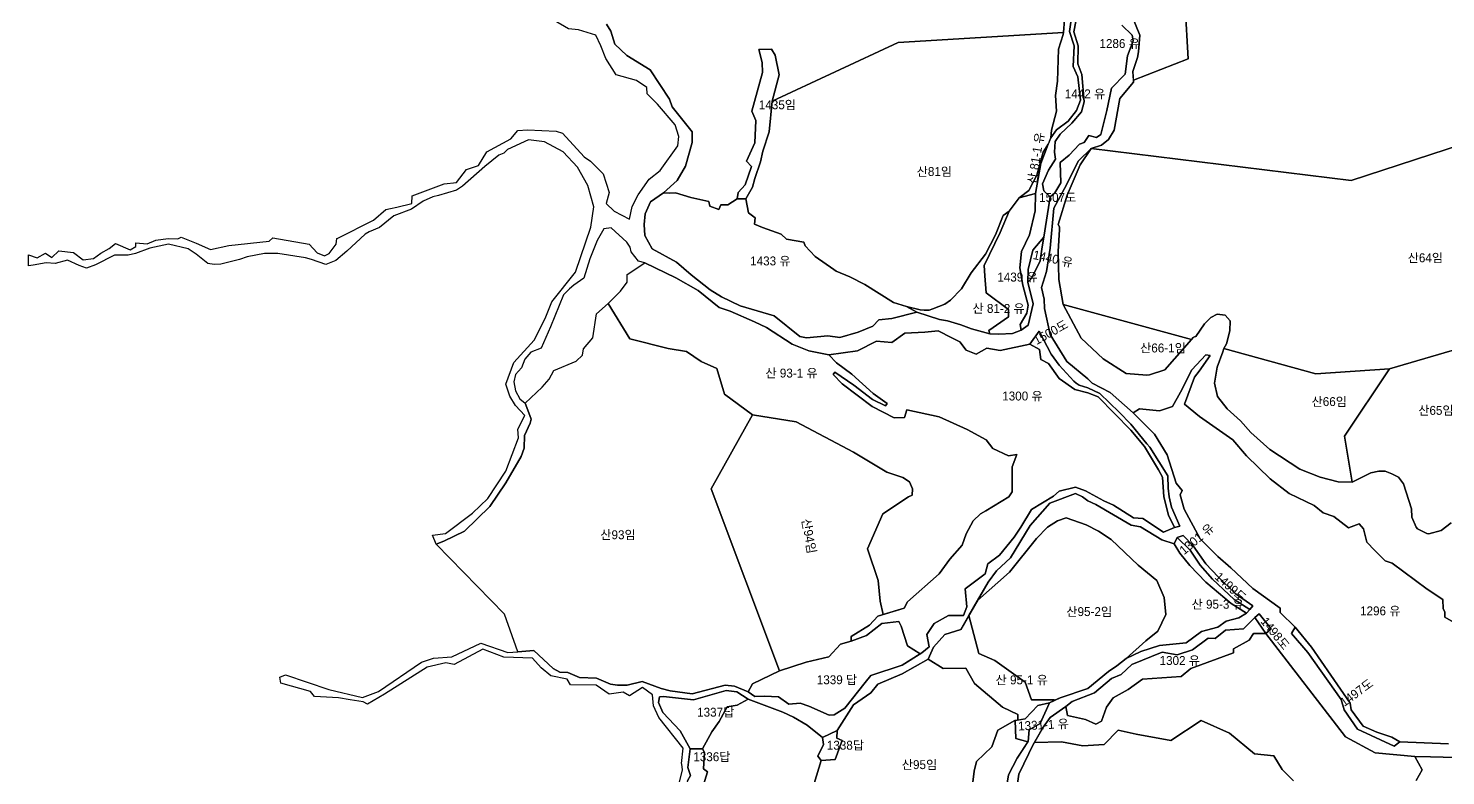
# Model space of a CAD drawing. Header units: metres. Extents: x 245462 to 249549, y 373212 to 377851.
# Drawn here: x 245462 to 246257, y 374489 to 374908 of the extents above; entities that cross this region are included whole.
import ezdxf

# ---------------------------------------------------------------- set-up
doc = ezdxf.new("R2010")
doc.units = ezdxf.units.M
doc.layers.add('00_지번', color=6, linetype='Continuous')
doc.layers.add('00_지적', color=6, linetype='Continuous')
doc.styles.get("Standard").update_dxf_attribs({"font": ''})
doc.styles.get('Standard').set_extended_font_data('Gulim')

msp = doc.modelspace()

# ---------------------------------------------------------------- linework, layer by layer
at = {"layer": '00_지적', "linetype": 'Continuous'}
for points in [[(246328.7, 374863.03), (246203.75, 374822.3), (246058.05, 374840.3), (246063.92, 374842.13), (246067.72, 374845.35), (246070.98, 374850.47), (246074.14, 374868.32), (246081.83, 374877.49), (246081.76, 374878.5), (246112.49, 374890.56), (246110.76, 374919.96), (246202.22, 374929.86), (246168.16, 374984.11)], [(246079.95, 374948.67), (246109.92, 374932.55), (246110.76, 374919.96), (246112.49, 374890.56), (246081.76, 374878.5), (246081.39, 374883.49), (246084.04, 374891.29), (246084.59, 374894.51), (246085.44, 374903.85), (246081.19, 374913.91), (246080.03, 374922.08), (246080.87, 374927.45), (246079.55, 374936.62), (246079.1, 374947.59), (246079.95, 374948.67)], [(246044.61, 374925.58), (246046.34, 374924.18), (246047.71, 374918.86), (246045.96, 374905.9), (246048.51, 374897.74), (246047.96, 374886.22), (246050.58, 374880.35), (246052.04, 374867.31), (246049.93, 374861.59), (246045.08, 374855.48), (246038.55, 374850.72), (246035.37, 374846.14), (246035.82, 374850.47), (246038.72, 374861.13), (246038.09, 374869.98), (246039.26, 374877.96), (246039.78, 374895.94), (246042.45, 374904.17), (246042.53, 374905.24), (246043.04, 374912.33), (246044.61, 374925.58)], [(246050.79, 374918.23), (246048.27, 374905.71), (246050.71, 374897.84), (246050.56, 374887.79), (246052.78, 374881.69), (246054.1, 374866.44), (246052.67, 374860.85), (246047.19, 374854.49), (246040.68, 374848.26), (246037.86, 374844.22), (246037.6, 374838.17), (246038.14, 374834.27), (246034.12, 374828.1), (246030.82, 374820.47), (246031.58, 374816.42), (246035, 374813.11), (246031.62, 374790.45), (246025.32, 374783.29), (246022.71, 374772.42), (246022.63, 374765.26), (246025.52, 374753.13), (246022.69, 374741.15), (246018.73, 374738.44), (246018.19, 374741.6), (246021.93, 374747.83), (246022.75, 374752.35), (246019.71, 374763.57), (246018.05, 374773.34), (246019.05, 374782.45), (246023.56, 374791.87), (246026.63, 374805.31), (246026.93, 374814.93), (246029.86, 374831.86), (246035.37, 374846.14), (246038.55, 374850.72), (246045.08, 374855.48), (246049.93, 374861.59), (246052.04, 374867.31), (246050.58, 374880.35), (246047.96, 374886.22), (246048.51, 374897.74), (246045.96, 374905.9), (246047.71, 374918.86)], [(246081.19, 374913.91), (246085.44, 374903.85), (246084.59, 374894.51), (246084.04, 374891.29), (246081.39, 374883.49), (246081.83, 374877.49), (246074.14, 374868.32), (246070.98, 374850.47), (246067.72, 374845.35), (246063.92, 374842.13), (246058.05, 374840.3), (246050.95, 374833.25), (246043.09, 374817.72), (246037.15, 374806.71), (246035.01, 374784.43), (246032.98, 374771.24), (246030.31, 374762.3), (246031.65, 374755.71), (246031.98, 374750.54), (246035, 374735.93), (246044.38, 374720.77), (246056.22, 374711.15), (246058.54, 374708.63), (246068.72, 374703.37), (246081.53, 374692.02), (246093.54, 374680), (246100.66, 374668.53), (246105.67, 374652.54), (246109.15, 374648.41), (246108.02, 374645.93), (246110.14, 374637.89), (246119.26, 374621.43), (246129.15, 374611.38), (246136.32, 374605.1), (246148.65, 374593.52), (246164.02, 374582.38), (246163.99, 374580.09), (246172.37, 374571.86), (246170.37, 374568.19), (246179.57, 374557.62), (246198.28, 374531.19), (246199.89, 374525.45), (246207.46, 374514.69), (246227.91, 374505.15), (246231.17, 374507.48), (246258.48, 374506.31)], [(246063.45, 374848.12), (246061.1, 374846.48), (246056.78, 374847.52), (246054.16, 374843.59), (246051.59, 374842.74), (246045.65, 374836.41), (246040.6, 374832.42), (246041, 374820.91), (246037.75, 374815.35), (246035, 374813.11), (246031.58, 374816.42), (246030.82, 374820.47), (246034.12, 374828.1), (246038.14, 374834.27), (246037.6, 374838.17), (246037.86, 374844.22), (246040.68, 374848.26), (246047.19, 374854.49), (246052.67, 374860.85), (246054.1, 374866.44), (246052.78, 374881.69), (246050.56, 374887.79), (246050.71, 374897.84), (246048.27, 374905.71), (246050.79, 374918.23)], [(245462.2, 374780.53), (245467.07, 374778.91), (245471.75, 374781.58), (245475.4, 374779.16), (245479.25, 374782.84), (245487.58, 374781.86), (245492.97, 374777.74), (245498.73, 374778.47), (245502.86, 374781.49), (245507.42, 374784.1), (245511.09, 374786.91), (245519.26, 374783.5), (245522.43, 374785.28), (245522.41, 374787.35), (245528.79, 374786.75), (245533.63, 374788.76), (245540.67, 374789.76), (245546.08, 374789.57), (245547.95, 374790.47), (245556.22, 374787.11), (245564.28, 374783.54), (245574.52, 374785.8), (245597.18, 374788.32), (245599.2, 374790.14), (245619.55, 374786.65), (245624.12, 374781.7), (245628.24, 374780.01), (245630.89, 374781.38), (245634.7, 374786.56), (245635.14, 374789.79), (245635.62, 374790.03), (245655.65, 374800.06), (245662.68, 374805.99), (245665.31, 374806.56), (245668.75, 374807.3), (245677.18, 374809.41), (245677.38, 374813.64), (245695.24, 374820.35), (245702.19, 374821.17), (245707.77, 374828.39), (245714.49, 374830.68), (245719.25, 374838.38), (245732.67, 374845.66), (245736.71, 374850.36), (245742.06, 374850.79), (245758.05, 374849.93), (245761.72, 374848.8), (245773.8, 374835.6), (245777.44, 374833.1), (245784.38, 374826.07), (245787.79, 374815.56), (245786.17, 374809.42), (245790.61, 374805.17), (245799.27, 374800.61), (245800.74, 374807.69), (245804.02, 374814.21), (245810.34, 374823), (245816.41, 374827.85), (245826.36, 374841.67), (245826.81, 374847), (245824.81, 374853.56), (245814.96, 374865.11), (245809.2, 374870.87), (245809.03, 374874.35), (245803.2, 374878.31), (245791.78, 374881.53), (245786, 374890.75), (245783.08, 374897.81), (245780.37, 374903.73), (245770.62, 374906.79), (245764.95, 374907.27), (245757.08, 374912.08)], [(246043.04, 374912.33), (246042.53, 374905.24), (245949.92, 374899.71), (245879.22, 374866.74), (245883.09, 374881.56), (245880.93, 374892.62), (245878.85, 374895.92), (245871.71, 374895.68), (245873.61, 374888.46), (245873.85, 374882.77), (245867.76, 374861.11), (245870.07, 374855.98), (245869.49, 374843.45), (245864.9, 374833.06), (245867.69, 374830.16), (245864, 374819.81), (245860.08, 374815.51), (245859.67, 374811.98), (245854.42, 374808.56), (245850.46, 374808.64), (245849.26, 374806.07), (245844.2, 374807.83), (245843.64, 374810.5), (245833.71, 374812.68), (245825.07, 374815.39), (245821.84, 374815.12), (245818.22, 374815.43), (245825.91, 374822.36), (245830.69, 374830.24), (245834.42, 374843.55), (245834.35, 374849.55), (245823.18, 374863.52), (245821.61, 374867.97), (245810.9, 374884.41), (245797.79, 374892.47), (245791.03, 374898.76), (245788.72, 374906.04), (245786.33, 374909.99)], [(245786.33, 374909.99), (245788.72, 374906.04), (245791.03, 374898.76), (245797.79, 374892.47), (245810.9, 374884.41), (245821.61, 374867.97), (245823.18, 374863.52), (245834.35, 374849.55), (245834.42, 374843.55), (245830.69, 374830.24), (245825.91, 374822.36), (245818.22, 374815.43), (245810.99, 374810.33), (245808.1, 374803.52), (245807.41, 374797.6), (245807.8, 374791.45), (245811.96, 374783.91), (245825.53, 374776.47), (245833.76, 374769.36), (245844.53, 374760.94), (245850.82, 374756.97), (245861.33, 374751.97), (245880.4, 374746.31), (245894.74, 374734.89), (245898.51, 374734.11), (245910.42, 374735.16), (245917.21, 374734.22), (245927.51, 374737.28), (245935.74, 374740.66), (245938.99, 374744.09), (245946.38, 374744.97), (245960.36, 374748.47), (245973.05, 374744.25), (245977.55, 374743.54), (245984.99, 374741.27), (245990.96, 374739.14), (246001.18, 374736.22), (246006.32, 374736.21), (246013.92, 374736.48), (246018.73, 374738.44), (246022.69, 374741.15), (246025.52, 374753.13), (246022.63, 374765.26), (246024.55, 374767.25), (246029.49, 374777.31), (246030.58, 374785.15), (246031.62, 374790.45), (246035, 374813.11), (246037.75, 374815.35), (246041, 374820.91), (246040.6, 374832.42), (246045.65, 374836.41), (246051.59, 374842.74), (246054.16, 374843.59), (246056.78, 374847.52), (246061.1, 374846.48), (246063.45, 374848.12), (246066.9, 374861.52), (246069.45, 374874.03), (246077.11, 374882), (246078.48, 374892.24), (246081.61, 374900.61), (246081.07, 374903.82), (246075.28, 374909.41)], [(246017.65, 374812.54), (246012.14, 374805.08), (246008.67, 374802.64), (246004.34, 374791.87), (245998.73, 374780.89), (245990.74, 374770.51), (245985.32, 374761.56), (245979.26, 374755.26), (245975.96, 374752.98), (245969.36, 374750.26), (245967.23, 374749.61), (245964.35, 374749.49), (245962.28, 374749.84), (245954.54, 374751.64), (245947.29, 374753.81), (245931.09, 374764.03), (245922.82, 374768.19), (245915.09, 374771.45), (245913.88, 374772.42), (245903.26, 374779.58), (245897.74, 374785.63), (245897, 374787.79), (245887.23, 374789.43), (245884.23, 374792.14), (245873.72, 374795.96), (245869.38, 374797.79), (245869.64, 374801.42), (245865.91, 374804.23), (245864.54, 374811.95), (245868.27, 374818.59), (245869.53, 374823.36), (245872.67, 374832.73), (245873.99, 374838.77), (245877.46, 374849.55), (245879.22, 374866.74), (245949.92, 374899.71), (246042.53, 374905.24), (246042.45, 374904.17), (246039.78, 374895.94), (246039.26, 374877.96), (246038.09, 374869.98), (246038.72, 374861.13), (246035.82, 374850.47), (246035.37, 374846.14), (246034.01, 374842.61), (246031.12, 374838.14), (246027.63, 374825.23), (246023.03, 374816.65), (246017.65, 374812.54)], [(246075.28, 374909.41), (246081.07, 374903.82), (246081.61, 374900.61), (246078.48, 374892.24), (246077.11, 374882), (246069.45, 374874.03), (246066.9, 374861.52), (246063.45, 374848.12)], [(245879.22, 374866.74), (245877.46, 374849.55), (245873.99, 374838.77), (245872.67, 374832.73), (245869.53, 374823.36), (245868.27, 374818.59), (245864.54, 374811.95), (245859.67, 374811.98), (245860.08, 374815.51), (245864, 374819.81), (245867.69, 374830.16), (245864.9, 374833.06), (245869.49, 374843.45), (245870.07, 374855.98), (245867.76, 374861.11), (245873.85, 374882.77), (245873.61, 374888.46), (245871.71, 374895.68), (245878.85, 374895.92), (245880.93, 374892.62), (245883.09, 374881.56), (245879.22, 374866.74)], [(246058.05, 374840.3), (246203.75, 374822.3), (246328.7, 374863.03)], [(245826.93, 374483.45), (245828.99, 374491.74), (245828.66, 374495.02), (245828.31, 374495.4), (245829.27, 374503.96), (245815.69, 374521.22), (245812.72, 374527.75), (245812.22, 374533.79), (245806.6, 374537.99), (245799.19, 374533.31), (245795.66, 374535.28), (245787.92, 374534.24), (245780.48, 374539.3), (245766.08, 374539.44), (245764.3, 374542.6), (245755.12, 374544.53), (245749.77, 374549), (245744.83, 374554.36), (245728.76, 374554.98), (245717.04, 374559.45), (245700.88, 374550.92), (245696.19, 374551.82), (245685.81, 374549.36), (245661.86, 374534.22), (245652.27, 374528.71), (245649.82, 374529.86), (245642.64, 374531.1), (245636.14, 374532.12), (245622.59, 374532.84), (245620.46, 374535.73), (245603.72, 374540.37), (245603.19, 374543.72), (245606.29, 374544.99), (245630.7, 374536.94), (245649.59, 374532.34), (245658.55, 374535.74), (245682.69, 374552.13), (245689.39, 374554.49), (245699.62, 374555.21), (245715.88, 374562.9), (245730.93, 374557.63), (245736.6, 374558.06), (245745.51, 374558.74), (245756.47, 374548.72), (245760.16, 374546.66), (245764.57, 374546.33), (245771.12, 374543.52), (245780.7, 374543.29), (245788.61, 374539.77), (245792.57, 374539.34), (245797.88, 374539.3), (245806.4, 374541.39), (245817.07, 374537.51), (245822.01, 374536.12), (245834.33, 374534.49), (245852.87, 374539.32), (245858.08, 374538.77), (245865.84, 374535.52), (245869.44, 374533.01), (245874.94, 374533.08), (245882.86, 374532.7), (245888.61, 374528.6), (245894.97, 374529.22), (245899.7, 374527.6), (245911.24, 374522.4), (245913.97, 374522.63), (245919.87, 374526.42), (245931.28, 374540.77), (245934.6, 374544.71), (245952.11, 374550.47), (245963.11, 374557.47), (245967.32, 374560.8), (245965.98, 374567.77), (245970.09, 374573.91), (245978.07, 374578.35), (245986.41, 374578.39), (245988.29, 374583.3), (245987.47, 374593.28), (245998.55, 374601.78), (246000.08, 374607.31), (246006.75, 374612.16), (246014.96, 374622.21), (246018.64, 374627.96), (246024.53, 374637.72), (246036.94, 374645.21), (246040.14, 374648.1), (246049.34, 374650.25), (246054.96, 374648.21), (246065.14, 374642.7), (246070.57, 374640.26), (246081.77, 374633.15), (246087.01, 374632.67), (246098.71, 374625.11), (246104.86, 374627.75), (246107.71, 374628.46), (246103.01, 374639.19), (246101.76, 374644.85), (246101.28, 374649.85), (246101.12, 374656.68), (246091.04, 374672.7), (246089.22, 374674.64), (246080.37, 374685.74), (246073.83, 374692.41), (246062.98, 374702.76), (246056.22, 374706.01), (246051.37, 374707.52), (246049.71, 374708.63), (246048.34, 374709.79), (246040.08, 374718.72), (246035.68, 374724.93), (246028.91, 374737.75), (246023.63, 374730.59), (246006.97, 374726.94), (245999.66, 374728.36), (245993.6, 374724.91), (245988.06, 374727.07), (245984.35, 374731.83), (245979.9, 374734.11), (245972.29, 374738.01), (245964.8, 374737.32), (245953.54, 374736.59), (245946.3, 374731.47), (245937.64, 374732.26), (245926.99, 374726.86), (245910.9, 374724.59), (245899.77, 374726.77), (245890.37, 374730.59), (245876.08, 374739.87), (245869.29, 374743.04), (245855.74, 374748.98), (245849.56, 374751.13), (245837.79, 374760.62), (245825.2, 374767.73), (245807.85, 374776.04), (245804.36, 374777.07), (245800.16, 374782.3), (245799.52, 374784.85), (245797.78, 374787.77), (245788.99, 374795.81), (245784.93, 374795.19), (245781.08, 374788.65), (245776.97, 374778.38), (245773.69, 374767.47), (245768.06, 374763.63), (245765.5, 374761.52), (245762.29, 374758.17), (245754.96, 374740.17), (245749.68, 374728.21), (245743.93, 374725.99), (245740.51, 374722.09), (245738.71, 374717.24), (245735.41, 374713.51), (245734.46, 374709.3), (245735.27, 374704.32), (245737.71, 374699.89), (245740.67, 374697.43), (245742.88, 374692.07), (245744.1, 374688.4), (245743.59, 374686.29), (245740.44, 374679.23), (245740.1, 374672.11), (245738.44, 374667.43), (245729.84, 374652.83), (245720.96, 374639.48), (245706.74, 374625.72), (245695.1, 374620.02), (245690.83, 374618.37), (245688.71, 374623.37), (245696, 374624.4), (245711.25, 374635.71), (245719.76, 374643.92), (245729.81, 374659.33), (245737.03, 374677.93), (245736.66, 374682.85), (245740.49, 374690.51), (245735.26, 374696.15), (245732.14, 374701.37), (245729.86, 374708.17), (245734.34, 374720.29), (245745.74, 374732.76), (245751.98, 374744.9), (245755.62, 374754.3), (245769, 374770.94), (245777.59, 374796.06), (245779.32, 374807.48), (245775.9, 374819.48), (245770.15, 374829.86), (245762.04, 374838.42), (245751.59, 374843.89), (245742.63, 374845.06), (245730.92, 374839.6), (245728.71, 374837.68), (245725.95, 374836.55), (245718.17, 374830.08), (245705.6, 374819.04), (245702.32, 374816.78), (245692.21, 374813.89), (245689.06, 374813.19), (245683.56, 374810.67), (245676.94, 374806.13), (245667.11, 374802.39), (245659.08, 374795.92), (245653.31, 374793.53), (245651.08, 374792.14), (245640.79, 374782.6), (245634.51, 374777.45), (245629.06, 374775.2), (245620.99, 374778.01), (245617.57, 374778.99), (245602.01, 374781.33), (245594.6, 374781.31), (245584.9, 374779.47), (245580.61, 374778.04), (245570.16, 374775.36), (245566.36, 374775.23), (245562.9, 374775.82), (245556.22, 374780.93), (245551.89, 374783.97), (245540.69, 374786.53), (245530.36, 374784.34), (245522.35, 374781.34), (245518.13, 374780.36), (245510.43, 374780.45), (245499.81, 374774.94), (245494.74, 374773.18), (245490.71, 374774.62), (245484.15, 374777.53), (245477.26, 374775.82), (245472.1, 374776.05), (245464.96, 374774.73), (245462.22, 374774.51), (245462.2, 374780.53)], [(246034.01, 374842.61), (246029.86, 374831.86), (246026.93, 374814.93), (246017.65, 374812.54), (246023.03, 374816.65), (246027.63, 374825.23), (246031.12, 374838.14), (246034.01, 374842.61)], [(246266.13, 374571.74), (246256.33, 374577.49), (246256.32, 374580.42), (246255.46, 374582.02), (246255.29, 374587.31), (246246.5, 374593.19), (246226.8, 374607.74), (246222.9, 374608.96), (246217.09, 374614.78), (246212.6, 374619.53), (246210.77, 374627), (246208.38, 374629.82), (246202.37, 374627.5), (246194.16, 374633.81), (246188.17, 374636), (246183.07, 374640.01), (246169.13, 374646.78), (246158.39, 374655.03), (246145.14, 374667.81), (246137.55, 374676.93), (246118.88, 374689.92), (246110.33, 374696.88), (246116.02, 374711.94), (246118.61, 374715.45), (246124.72, 374724.23), (246122.41, 374724.47), (246114.42, 374716.07), (246108.21, 374703.65), (246103.73, 374695.51), (246096.29, 374693.08), (246085.13, 374694.25), (246081.53, 374692.02), (246068.72, 374703.37), (246058.54, 374708.63), (246056.22, 374711.15), (246044.38, 374720.77), (246035, 374735.93), (246031.98, 374750.54), (246031.65, 374755.71), (246030.31, 374762.3), (246032.98, 374771.24), (246035.01, 374784.43), (246037.15, 374806.71), (246043.09, 374817.72), (246050.95, 374833.25), (246058.05, 374840.3)], [(246260.48, 374726.93), (246225.29, 374716.66), (246184.05, 374713.91), (246132.48, 374728.06), (246134.03, 374730.77), (246135.84, 374738), (246136.03, 374743.52), (246133.19, 374746.73), (246128.68, 374747.3), (246125.16, 374745.44), (246121.53, 374741.99), (246116.72, 374734.76), (246115.93, 374734.63), (246115.31, 374734.2), (246114.32, 374733.04), (246042.39, 374752.77), (246039.93, 374766.8), (246039.54, 374782.47), (246040.32, 374794.9), (246040.26, 374796.22), (246039.5, 374797.55), (246044.7, 374814.05), (246051.9, 374831.11), (246058.05, 374840.3)], [(246058.05, 374840.3), (246051.9, 374831.11), (246044.7, 374814.05), (246039.5, 374797.55), (246040.26, 374796.22), (246040.32, 374794.9), (246039.54, 374782.47), (246039.93, 374766.8), (246042.39, 374752.77), (246052.5, 374733.83), (246064.76, 374722.25), (246077.71, 374714.01), (246089.19, 374713.12), (246090.78, 374713.24), (246099.4, 374716.1), (246114.32, 374733.04), (246115.31, 374734.2), (246115.93, 374734.63), (246116.72, 374734.76), (246121.53, 374741.99), (246125.16, 374745.44), (246128.68, 374747.3), (246133.19, 374746.73), (246136.03, 374743.52), (246135.84, 374738), (246134.03, 374730.77), (246132.48, 374728.06), (246131.84, 374726.2), (246128.71, 374717.58), (246127.24, 374708.66), (246128.9, 374701.07), (246134.33, 374694.24), (246141.75, 374687.44), (246147.6, 374680.95), (246158.2, 374671.51), (246175.1, 374660.42), (246186.54, 374655.86), (246196.47, 374653.4), (246204.47, 374653.07), (246214.8, 374658.45), (246219.29, 374659.25), (246222.85, 374659.25), (246226.71, 374657.8), (246230.28, 374655.84), (246233.19, 374652.12), (246237.71, 374638.2), (246237.87, 374633.49), (246240.2, 374627.9), (246241, 374627), (246246.22, 374624.31), (246247.37, 374624.14), (246254.28, 374625.97), (246259.96, 374630.24)], [(245818.22, 374815.43), (245821.84, 374815.12), (245825.07, 374815.39), (245833.71, 374812.68), (245843.64, 374810.5), (245844.2, 374807.83), (245849.26, 374806.07), (245850.46, 374808.64), (245854.42, 374808.56), (245859.67, 374811.98), (245864.54, 374811.95), (245865.91, 374804.23), (245869.64, 374801.42), (245869.38, 374797.79), (245873.72, 374795.96), (245884.23, 374792.14), (245887.23, 374789.43), (245897, 374787.79), (245897.74, 374785.63), (245903.26, 374779.58), (245913.88, 374772.42), (245915.09, 374771.45), (245922.82, 374768.19), (245931.09, 374764.03), (245947.29, 374753.81), (245954.54, 374751.64), (245960.36, 374748.47), (245946.38, 374744.97), (245938.99, 374744.09), (245935.74, 374740.66), (245927.51, 374737.28), (245917.21, 374734.22), (245910.42, 374735.16), (245898.51, 374734.11), (245894.74, 374734.89), (245880.4, 374746.31), (245861.33, 374751.97), (245850.82, 374756.97), (245844.53, 374760.94), (245833.76, 374769.36), (245825.53, 374776.47), (245811.96, 374783.91), (245807.8, 374791.45), (245807.41, 374797.6), (245808.1, 374803.52), (245810.99, 374810.33), (245818.22, 374815.43)], [(246026.93, 374814.93), (246026.63, 374805.31), (246023.56, 374791.87), (246019.05, 374782.45), (246018.05, 374773.34), (246019.71, 374763.57), (246022.75, 374752.35), (246021.93, 374747.83), (246018.19, 374741.6), (246018.73, 374738.44), (246013.92, 374736.48), (246006.32, 374736.21), (246001.18, 374736.22), (246000.78, 374738.22), (246011.72, 374745.91), (246011.69, 374749.93), (245999.18, 374759.26), (245998.4, 374768.86), (245998.15, 374774.58), (246007.02, 374793.16), (246012.14, 374805.08), (246017.65, 374812.54), (246026.93, 374814.93)], [(245954.54, 374751.64), (245962.28, 374749.84), (245964.35, 374749.49), (245967.23, 374749.61), (245969.36, 374750.26), (245975.96, 374752.98), (245979.26, 374755.26), (245985.32, 374761.56), (245990.74, 374770.51), (245998.73, 374780.89), (246004.34, 374791.87), (246008.67, 374802.64), (246012.14, 374805.08), (246007.02, 374793.16), (245998.15, 374774.58), (245998.4, 374768.86), (245999.18, 374759.26), (246011.69, 374749.93), (246011.72, 374745.91), (246000.78, 374738.22), (246001.18, 374736.22), (245990.96, 374739.14), (245984.99, 374741.27), (245977.55, 374743.54), (245973.05, 374744.25), (245960.36, 374748.47), (245954.54, 374751.64)], [(246022.63, 374765.26), (246022.71, 374772.42), (246025.32, 374783.29), (246031.62, 374790.45), (246030.58, 374785.15), (246029.49, 374777.31), (246024.55, 374767.25), (246022.63, 374765.26)], [(245915.28, 374719.96), (245923.93, 374713.7), (245935.88, 374702.82), (245943.74, 374697.32), (245942.7, 374695.91), (245935.42, 374699.53), (245925.06, 374707.5), (245914.27, 374714.8), (245913.37, 374713.46), (245918.5, 374708.32), (245935.19, 374695.63), (245947.65, 374689.13), (245953.44, 374689.42), (245954.65, 374693.64), (245972.83, 374689.79), (245988.59, 374682.59), (245999.16, 374676.93), (246002.92, 374672.03), (246011.7, 374667.86), (246016.38, 374668.57), (246013.73, 374661.75), (246013.85, 374647.67), (246011.98, 374644.93), (245999.03, 374637.13), (245996.02, 374635.4), (245991.86, 374631.52), (245988.05, 374624.12), (245985.83, 374617.74), (245978.87, 374610.03), (245972.82, 374601.66), (245955.02, 374585.98), (245953.2, 374582.56), (245941.47, 374578.88), (245939.73, 374586.36), (245938.63, 374598.02), (245932.67, 374615.66), (245941.33, 374635.41), (245955.68, 374644.99), (245957.64, 374645.81), (245957.93, 374649.39), (245956.2, 374653.25), (245952.54, 374655.69), (245943.49, 374658.75), (245924.85, 374669.89), (245892.68, 374686.91), (245868.25, 374690.96), (245852.44, 374702.51), (245848.16, 374716.78), (245839.36, 374720.84), (245831.21, 374726.36), (245820.84, 374728.16), (245799.4, 374733.5), (245787.35, 374753.25), (245794.18, 374760.25), (245797.96, 374765.34), (245797.89, 374769.58), (245807.85, 374776.04), (245825.2, 374767.73), (245837.79, 374760.62), (245849.56, 374751.13), (245855.74, 374748.98), (245869.29, 374743.04), (245876.08, 374739.87), (245890.37, 374730.59), (245899.77, 374726.77), (245910.9, 374724.59), (245915.28, 374719.96)], [(245868.25, 374690.96), (245845.05, 374649.4), (245883.42, 374547.34), (245868.14, 374540.08), (245865.84, 374535.52), (245858.08, 374538.77), (245852.87, 374539.32), (245834.33, 374534.49), (245822.01, 374536.12), (245817.07, 374537.51), (245806.4, 374541.39), (245797.88, 374539.3), (245792.57, 374539.34), (245788.61, 374539.77), (245780.7, 374543.29), (245771.12, 374543.52), (245764.57, 374546.33), (245760.16, 374546.66), (245756.47, 374548.72), (245745.51, 374558.74), (245736.6, 374558.06), (245729.19, 374579.01), (245690.83, 374618.37), (245695.1, 374620.02), (245706.74, 374625.72), (245720.96, 374639.48), (245729.84, 374652.83), (245738.44, 374667.43), (245740.1, 374672.11), (245740.44, 374679.23), (245743.59, 374686.29), (245744.1, 374688.4), (245742.88, 374692.07), (245740.67, 374697.43), (245750.32, 374706.49), (245754.13, 374710.79), (245756.72, 374715.69), (245769.37, 374720.89), (245772.97, 374724.39), (245773.48, 374727.9), (245778.73, 374734.08), (245780.75, 374747.44), (245787.35, 374753.25), (245799.4, 374733.5), (245820.84, 374728.16), (245831.21, 374726.36), (245839.36, 374720.84), (245848.16, 374716.78), (245852.44, 374702.51), (245868.25, 374690.96)], [(246042.39, 374752.77), (246114.32, 374733.04), (246099.4, 374716.1), (246090.78, 374713.24), (246089.19, 374713.12), (246077.71, 374714.01), (246064.76, 374722.25), (246052.5, 374733.83), (246042.39, 374752.77)], [(245962.22, 374556.91), (245955.05, 374561.33), (245951.45, 374572.3), (245950.16, 374574.91), (245940.65, 374573.8), (245932.11, 374567.15), (245923.52, 374563.99), (245923.59, 374566.55), (245933.83, 374573), (245938.45, 374577.94), (245953.2, 374582.56), (245955.02, 374585.98), (245972.82, 374601.66), (245978.87, 374610.03), (245985.83, 374617.74), (245988.05, 374624.12), (245991.86, 374631.52), (245996.02, 374635.4), (245999.03, 374637.13), (246011.98, 374644.93), (246013.85, 374647.67), (246013.73, 374661.75), (246016.38, 374668.57), (246011.7, 374667.86), (246002.92, 374672.03), (245999.16, 374676.93), (245988.59, 374682.59), (245972.83, 374689.79), (245954.65, 374693.64), (245953.44, 374689.42), (245947.65, 374689.13), (245935.19, 374695.63), (245918.5, 374708.32), (245913.37, 374713.46), (245914.27, 374714.8), (245925.06, 374707.5), (245935.42, 374699.53), (245942.7, 374695.91), (245943.74, 374697.32), (245935.88, 374702.82), (245923.93, 374713.7), (245915.28, 374719.96), (245910.9, 374724.59), (245926.99, 374726.86), (245937.64, 374732.26), (245946.3, 374731.47), (245953.54, 374736.59), (245964.8, 374737.32), (245972.29, 374738.01), (245979.9, 374734.11), (245984.35, 374731.83), (245988.06, 374727.07), (245993.6, 374724.91), (245999.66, 374728.36), (246006.97, 374726.94), (246023.63, 374730.59), (246029.07, 374727.54), (246029.8, 374721.91), (246034.21, 374719.59), (246040.15, 374711.2), (246048.94, 374705.17), (246056.22, 374703.18), (246061.92, 374700.9), (246080.26, 374682.23), (246087.99, 374673.2), (246095.85, 374660.02), (246098.11, 374655.9), (246098.74, 374644.84), (246101.43, 374634.54), (246104.86, 374627.75), (246098.71, 374625.11), (246087.01, 374632.67), (246081.77, 374633.15), (246070.57, 374640.26), (246065.14, 374642.7), (246054.96, 374648.21), (246049.34, 374650.25), (246040.14, 374648.1), (246036.94, 374645.21), (246024.53, 374637.72), (246018.64, 374627.96), (246014.96, 374622.21), (246006.75, 374612.16), (246000.08, 374607.31), (245998.55, 374601.78), (245987.47, 374593.28), (245988.29, 374583.3), (245986.41, 374578.39), (245978.07, 374578.35), (245970.09, 374573.91), (245965.98, 374567.77), (245967.32, 374560.8), (245963.11, 374557.47), (245962.22, 374556.91)], [(246029.8, 374721.91), (246029.07, 374727.54), (246023.63, 374730.59), (246028.91, 374737.75), (246035.68, 374724.93), (246040.08, 374718.72), (246048.34, 374709.79), (246049.71, 374708.63), (246051.37, 374707.52), (246056.22, 374706.01), (246062.98, 374702.76), (246073.83, 374692.41), (246080.37, 374685.74), (246089.22, 374674.64), (246091.04, 374672.7), (246101.12, 374656.68), (246101.28, 374649.85), (246101.76, 374644.85), (246103.01, 374639.19), (246107.71, 374628.46), (246104.86, 374627.75), (246101.43, 374634.54), (246098.74, 374644.84), (246098.11, 374655.9), (246095.85, 374660.02), (246087.99, 374673.2), (246080.26, 374682.23), (246061.92, 374700.9), (246056.22, 374703.18), (246048.94, 374705.17), (246040.15, 374711.2), (246034.21, 374719.59), (246029.8, 374721.91)], [(246258.48, 374506.31), (246231.17, 374507.48), (246226.63, 374510.14), (246218.19, 374512.99), (246210.59, 374516.29), (246203.83, 374525.5), (246203.31, 374529.26), (246181.54, 374560.58), (246172.37, 374571.86), (246163.99, 374580.09), (246164.02, 374582.38), (246148.65, 374593.52), (246136.32, 374605.1), (246129.15, 374611.38), (246119.26, 374621.43), (246110.14, 374637.89), (246108.02, 374645.93), (246109.15, 374648.41), (246105.67, 374652.54), (246100.66, 374668.53), (246093.54, 374680), (246081.53, 374692.02), (246085.13, 374694.25), (246096.29, 374693.08), (246103.73, 374695.51), (246108.21, 374703.65), (246114.42, 374716.07), (246122.41, 374724.47), (246124.72, 374724.23), (246118.61, 374715.45), (246116.02, 374711.94), (246110.33, 374696.88)], [(246132.48, 374728.06), (246184.05, 374713.91), (246225.29, 374716.66), (246200.12, 374678.98), (246204.47, 374653.07), (246196.47, 374653.4), (246186.54, 374655.86), (246175.1, 374660.42), (246158.2, 374671.51), (246147.6, 374680.95), (246141.75, 374687.44), (246134.33, 374694.24), (246128.9, 374701.07), (246127.24, 374708.66), (246128.71, 374717.58), (246131.84, 374726.2), (246132.48, 374728.06)], [(246225.29, 374716.66), (246260.48, 374726.93)], [(246259.96, 374630.24), (246254.28, 374625.97), (246247.37, 374624.14), (246246.22, 374624.31), (246241, 374627), (246240.2, 374627.9), (246237.87, 374633.49), (246237.71, 374638.2), (246233.19, 374652.12), (246230.28, 374655.84), (246226.71, 374657.8), (246222.85, 374659.25), (246219.29, 374659.25), (246214.8, 374658.45), (246204.47, 374653.07), (246200.12, 374678.98), (246225.29, 374716.66)], [(245941.47, 374578.88), (245938.45, 374577.94), (245933.83, 374573), (245923.59, 374566.55), (245923.52, 374563.99), (245917.47, 374562.25), (245911.07, 374555.17), (245898.23, 374552.15), (245883.42, 374547.34), (245845.05, 374649.4), (245868.25, 374690.96), (245892.68, 374686.91), (245924.85, 374669.89), (245943.49, 374658.75), (245952.54, 374655.69), (245956.2, 374653.25), (245957.93, 374649.39), (245957.64, 374645.81), (245955.68, 374644.99), (245941.33, 374635.41), (245932.67, 374615.66), (245938.63, 374598.02), (245939.73, 374586.36), (245941.47, 374578.88)], [(246110.33, 374696.88), (246118.88, 374689.92), (246137.55, 374676.93), (246145.14, 374667.81), (246158.39, 374655.03), (246169.13, 374646.78), (246183.07, 374640.01), (246188.17, 374636), (246194.16, 374633.81), (246202.37, 374627.5), (246208.38, 374629.82), (246210.77, 374627), (246212.6, 374619.53), (246217.09, 374614.78), (246222.9, 374608.96), (246226.8, 374607.74), (246246.5, 374593.19), (246255.29, 374587.31), (246255.46, 374582.02), (246256.32, 374580.42), (246256.33, 374577.49), (246266.13, 374571.74)], [(246010.13, 374479.69), (246011.67, 374489.01), (246016.53, 374498.29), (246022.79, 374507.76), (246023.27, 374514.22), (246029.52, 374517.76), (246034.78, 374529.43), (246040.65, 374532.27), (246056.22, 374537.45), (246067.75, 374546.87), (246072.49, 374550.12), (246077.7, 374554.21), (246085.93, 374558.11), (246096.45, 374561.54), (246111.27, 374562.97), (246119.94, 374569.45), (246129.07, 374571.79), (246133.76, 374575.12), (246140.89, 374576.97), (246145.14, 374579.71), (246147.1, 374581.73), (246148.65, 374583.73), (246138.81, 374590.77), (246129.21, 374600), (246122.26, 374607.33), (246115.33, 374617.51), (246109.66, 374623.17), (246106.19, 374622.14), (246104.67, 374618.54), (246097.75, 374620.79), (246085.68, 374628.13), (246080.5, 374629.04), (246060.64, 374640.57), (246056.22, 374642.66), (246053.24, 374644.87), (246049.19, 374646.7), (246034.96, 374641.43), (246023.91, 374628.74), (246012.86, 374610.66), (246005.03, 374603.43), (246000.27, 374597.07), (245985.07, 374570.58), (245976.01, 374567.68), (245969.59, 374560.51), (245966.62, 374553.86), (245952.06, 374545.56), (245938.51, 374539.86), (245934.58, 374534.9), (245924.77, 374528.27), (245915.63, 374513.88), (245907.35, 374509.96), (245898.89, 374516.88), (245891.22, 374521.39), (245885.23, 374524.13), (245865.73, 374531.36), (245859.43, 374535.58), (245853.45, 374536.23), (245835.16, 374531.05), (245818.38, 374532.98), (245816.11, 374532.78), (245815.4, 374529.49), (245817.99, 374524.02), (245827.71, 374513.76), (245833.3, 374503.63), (245831.96, 374493.03), (245833.36, 374488.69), (245831.76, 374485.63)], [(245994.39, 374586.83), (246000.27, 374597.07), (246005.03, 374603.43), (246012.86, 374610.66), (246023.91, 374628.74), (246034.96, 374641.43), (246049.19, 374646.7), (246053.24, 374644.87), (246056.22, 374642.66), (246060.64, 374640.57), (246080.5, 374629.04), (246085.68, 374628.13), (246097.75, 374620.79), (246104.67, 374618.54), (246107.83, 374613.38), (246113.4, 374606.43), (246122.39, 374597.02), (246136.49, 374585.06), (246145.14, 374579.71), (246140.89, 374576.97), (246133.76, 374575.12), (246129.07, 374571.79), (246119.94, 374569.45), (246111.27, 374562.97), (246096.45, 374561.54), (246085.93, 374558.11), (246077.7, 374554.21), (246088.7, 374564.15), (246095.39, 374569.54), (246099.86, 374578.88), (246099.07, 374588.42), (246094.93, 374598), (246084.37, 374606.53), (246069.32, 374620.99), (246062.15, 374625.64), (246055.26, 374629.26), (246044.03, 374633.05), (246039.16, 374631.39), (246033.52, 374627.93), (246027.46, 374621.58), (246012.32, 374602.71), (245994.39, 374586.83)], [(245989.57, 374578.43), (245994.39, 374586.83), (246012.32, 374602.71), (246027.46, 374621.58), (246033.52, 374627.93), (246039.16, 374631.39), (246044.03, 374633.05), (246055.26, 374629.26), (246062.15, 374625.64), (246069.32, 374620.99), (246084.37, 374606.53), (246094.93, 374598), (246099.07, 374588.42), (246099.86, 374578.88), (246095.39, 374569.54), (246088.7, 374564.15), (246077.7, 374554.21), (246072.49, 374550.12), (246067.75, 374546.87), (246056.22, 374537.45), (246040.65, 374532.27), (246037.66, 374530.82), (246037.24, 374531.07), (246024.68, 374531.05), (246021.09, 374541.02), (246004.03, 374553.17), (245995.13, 374557.12), (245989.57, 374578.43)], [(246106.19, 374622.14), (246113.62, 374615.08), (246119.11, 374606.58), (246126.08, 374598.68), (246138.23, 374587.25), (246147.1, 374581.73), (246145.14, 374579.71), (246136.49, 374585.06), (246122.39, 374597.02), (246113.4, 374606.43), (246107.83, 374613.38), (246104.67, 374618.54), (246106.19, 374622.14)], [(246106.19, 374622.14), (246109.66, 374623.17), (246115.33, 374617.51), (246122.26, 374607.33), (246129.21, 374600), (246138.81, 374590.77), (246148.65, 374583.73), (246147.1, 374581.73), (246138.23, 374587.25), (246126.08, 374598.68), (246119.11, 374606.58), (246113.62, 374615.08), (246106.19, 374622.14)], [(245955.05, 374561.33), (245962.22, 374556.91), (245952.11, 374550.47), (245934.6, 374544.71), (245931.28, 374540.77), (245919.87, 374526.42), (245913.97, 374522.63), (245911.24, 374522.4), (245899.7, 374527.6), (245894.97, 374529.22), (245888.61, 374528.6), (245882.86, 374532.7), (245874.94, 374533.08), (245869.44, 374533.01), (245865.84, 374535.52), (245868.14, 374540.08), (245883.42, 374547.34), (245898.23, 374552.15), (245911.07, 374555.17), (245917.47, 374562.25), (245923.52, 374563.99), (245932.11, 374567.15), (245940.65, 374573.8), (245950.16, 374574.91), (245951.45, 374572.3), (245955.05, 374561.33)], [(245966.62, 374553.86), (245969.59, 374560.51), (245976.01, 374567.68), (245985.07, 374570.58), (245989.57, 374578.43), (245995.13, 374557.12), (246004.03, 374553.17), (246021.09, 374541.02), (246024.68, 374531.05), (246037.24, 374531.07), (246037.66, 374530.82), (246034.78, 374529.43), (246028.22, 374527.87), (246021.04, 374520.47), (246017.01, 374519.74), (246016.91, 374522.83), (246008.36, 374526.89), (245992.61, 374540.21), (245987.85, 374548.74), (245975.01, 374548.69), (245966.62, 374553.86)], [(246269.75, 374498.59), (246248.36, 374499.19), (246239.55, 374499.3), (246217.21, 374501.29), (246200.64, 374510.4), (246155.94, 374568.34), (246158.89, 374570.87), (246152.25, 374579.36), (246149.81, 374577.2), (246143.56, 374570.82), (246133.38, 374570.09), (246127.56, 374565.47), (246123.66, 374565.56), (246114.85, 374559.18), (246106.36, 374556.23), (246097.88, 374557.77), (246080.92, 374550.88), (246074.92, 374545.18), (246069.38, 374543.06), (246059.95, 374535.06), (246047.42, 374530.08), (246043.85, 374527.32), (246035.16, 374521.24), (246030.85, 374515.09), (246026.01, 374506.69), (246017.47, 374489.36), (246014.1, 374466.41)], [(246155.94, 374568.34), (246149.09, 374568.19), (246146.56, 374564.54), (246137.84, 374559.71), (246137.87, 374557.46), (246114.02, 374548.72), (246108.55, 374544.07), (246086.79, 374542.67), (246078.86, 374536.8), (246070.4, 374532.13), (246066.74, 374526.91), (246063.9, 374519.01), (246060.77, 374517.51), (246054.82, 374520.05), (246044.82, 374522.33), (246043.85, 374527.32), (246047.42, 374530.08), (246059.95, 374535.06), (246069.38, 374543.06), (246074.92, 374545.18), (246080.92, 374550.88), (246097.88, 374557.77), (246106.36, 374556.23), (246114.85, 374559.18), (246123.66, 374565.56), (246127.56, 374565.47), (246133.38, 374570.09), (246143.56, 374570.82), (246149.81, 374577.2), (246155.94, 374568.34)], [(246155.94, 374568.34), (246149.81, 374577.2), (246152.25, 374579.36), (246158.89, 374570.87), (246155.94, 374568.34)], [(246172.37, 374571.86), (246181.54, 374560.58), (246203.31, 374529.26), (246203.83, 374525.5), (246210.59, 374516.29), (246218.19, 374512.99), (246226.63, 374510.14), (246231.17, 374507.48), (246227.91, 374505.15), (246207.46, 374514.69), (246199.89, 374525.45), (246198.28, 374531.19), (246179.57, 374557.62), (246170.37, 374568.19), (246172.37, 374571.86)], [(246026.28, 374507.16), (246030.85, 374515.09), (246035.16, 374521.24), (246043.85, 374527.32), (246044.82, 374522.33), (246054.82, 374520.05), (246060.77, 374517.51), (246063.9, 374519.01), (246066.74, 374526.91), (246070.4, 374532.13), (246078.86, 374536.8), (246086.79, 374542.67), (246108.55, 374544.07), (246114.02, 374548.72), (246137.87, 374557.46), (246137.84, 374559.71), (246146.56, 374564.54), (246149.09, 374568.19), (246155.94, 374568.34), (246200.64, 374510.4), (246217.21, 374501.29), (246239.55, 374499.3), (246243.57, 374491.87), (246240.24, 374485.83)], [(245902.74, 374484.13), (245906.77, 374497), (245914.61, 374497.62), (245918.53, 374508.19), (245915.51, 374509.58), (245915.63, 374513.88), (245924.77, 374528.27), (245934.58, 374534.9), (245938.51, 374539.86), (245952.06, 374545.56), (245966.62, 374553.86), (245975.01, 374548.69), (245987.85, 374548.74), (245992.61, 374540.21), (246008.36, 374526.89), (246016.91, 374522.83), (246017.01, 374519.74)], [(245865.73, 374531.36), (245859.63, 374528.12), (245854.08, 374527.05), (245849.53, 374518.92), (245845.32, 374513.18), (245840.23, 374503.64), (245833.3, 374503.63), (245827.71, 374513.76), (245817.99, 374524.02), (245815.4, 374529.49), (245816.11, 374532.78), (245818.38, 374532.98), (245835.16, 374531.05), (245853.45, 374536.23), (245859.43, 374535.58), (245865.73, 374531.36)], [(245839.85, 374480.46), (245842.94, 374490.78), (245840.74, 374492.3), (245841.31, 374501.49), (245840.23, 374503.64), (245845.32, 374513.18), (245849.53, 374518.92), (245854.08, 374527.05), (245859.63, 374528.12), (245865.73, 374531.36), (245885.23, 374524.13), (245891.22, 374521.39), (245898.89, 374516.88), (245907.35, 374509.96)], [(246015.85, 374509.45), (246015.51, 374519.47), (246021.04, 374520.47), (246028.22, 374527.87), (246034.78, 374529.43), (246029.52, 374517.76), (246023.27, 374514.22), (246022.79, 374507.76), (246022.58, 374507.45), (246015.85, 374509.45)], [(246017.01, 374519.74), (246015.35, 374519.44), (246005.76, 374514.1), (246002.38, 374504.62), (245993.87, 374496.51), (245992.51, 374491.08), (245992.2, 374489.43), (245990.51, 374476.04)], [(245990.51, 374476.04), (245992.2, 374489.43), (245992.51, 374491.08), (245993.87, 374496.51), (246002.38, 374504.62), (246005.76, 374514.1), (246015.35, 374519.44), (246015.51, 374519.47), (246015.85, 374509.45)], [(246014.1, 374466.41), (246017.47, 374489.36), (246026.01, 374506.69), (246026.28, 374507.16), (246041.45, 374507.53), (246053.31, 374505.34), (246065.32, 374505.94), (246073.12, 374514), (246083.28, 374511.79), (246102.82, 374508.33), (246119.69, 374519.52), (246135.56, 374512.44), (246149.66, 374500.81), (246160.52, 374499.61), (246165.07, 374491.93), (246171.54, 374485.71)], [(246171.54, 374485.71), (246165.07, 374491.93), (246160.52, 374499.61), (246149.66, 374500.81), (246135.56, 374512.44), (246119.69, 374519.52), (246102.82, 374508.33), (246083.28, 374511.79), (246073.12, 374514), (246065.32, 374505.94), (246053.31, 374505.34), (246041.45, 374507.53), (246026.28, 374507.16)], [(245907.35, 374509.96), (245907.91, 374506.1), (245904.76, 374499.5), (245906.77, 374497), (245902.74, 374484.13)], [(245915.63, 374513.88), (245915.51, 374509.58), (245918.53, 374508.19), (245914.61, 374497.62), (245906.77, 374497), (245904.76, 374499.5), (245907.91, 374506.1), (245907.35, 374509.96), (245915.63, 374513.88)], [(246015.85, 374509.45), (246022.58, 374507.45), (246016.53, 374498.29), (246011.67, 374489.01), (246010.13, 374479.69)], [(245840.23, 374503.64), (245841.31, 374501.49), (245840.74, 374492.3), (245842.94, 374490.78), (245839.85, 374480.46), (245839.65, 374479.78), (245832.8, 374480.39), (245831.76, 374485.63), (245833.36, 374488.69), (245831.96, 374493.03), (245833.3, 374503.63), (245840.23, 374503.64)], [(246240.24, 374485.83), (246243.57, 374491.87), (246239.55, 374499.3), (246248.36, 374499.19), (246269.75, 374498.59)]]:
    msp.add_lwpolyline(points, dxfattribs=at)

# ---------------------------------------------------------------- texts
at = {"layer": '00_지번', "char_height": 5, "attachment_point": 7}
for s, insert in [('1286 유', (246062.71, 374896.08)), ('1442 유', (246043.3, 374867.86)), ('1435임', (245871.75, 374861.8)), ('산81임', (245960.25, 374824.38)), ('1507도', (246028.89, 374810.21)), ('1433 유', (245866.89, 374774.15)), ('산64임', (246235.53, 374776)), ('1439 유', (246005.44, 374765.1)), ('산 81-2 유', (245991.54, 374747.52)), ('산66-1임', (246085.49, 374725.43)), ('산 93-1 유', (245875.43, 374711.27)), ('1300 유', (246008.21, 374698.4)), ('산66임', (246181.64, 374695.36)), ('산65임', (246241.45, 374690.44)), ('산93임', (245782.87, 374620.68)), ('산 95-3 유', (246114.37, 374581.62)), ('산95-2임', (246044.15, 374577.59)), ('1296 유', (246208.83, 374577.92)), ('1302 유', (246096.42, 374550.09)), ('1339 답', (245904.24, 374539.39)), ('산 95-1 유', (246004.49, 374539.21)), ('1337답', (245837.14, 374521.2)), ('1338답', (245909.87, 374502.67)), ('1336답', (245835.01, 374496.23)), ('산95임', (245951.91, 374491.77))]:
    msp.add_mtext(s, dxfattribs=dict(at, insert=insert))
for s, insert, rotation in [('산 81-1 유', (246027.76, 374819.9), 81), ('1440 유', (246025.02, 374777.81), 348), ('1500도', (246027.53, 374729.91), 29), ('산94임', (245895.3, 374632.13), 280), ('1301 유', (246110.52, 374611.73), 40), ('1499도', (246126.87, 374599.33), 318), ('1498도', (246152.72, 374574.79), 309), ('1497도', (246199.96, 374526.93), 36), ('1331-1 유', (246017.26, 374513.29), 3)]:
    msp.add_mtext(s, dxfattribs=dict(at, insert=insert, rotation=rotation))

doc.saveas('drawing.dxf')
